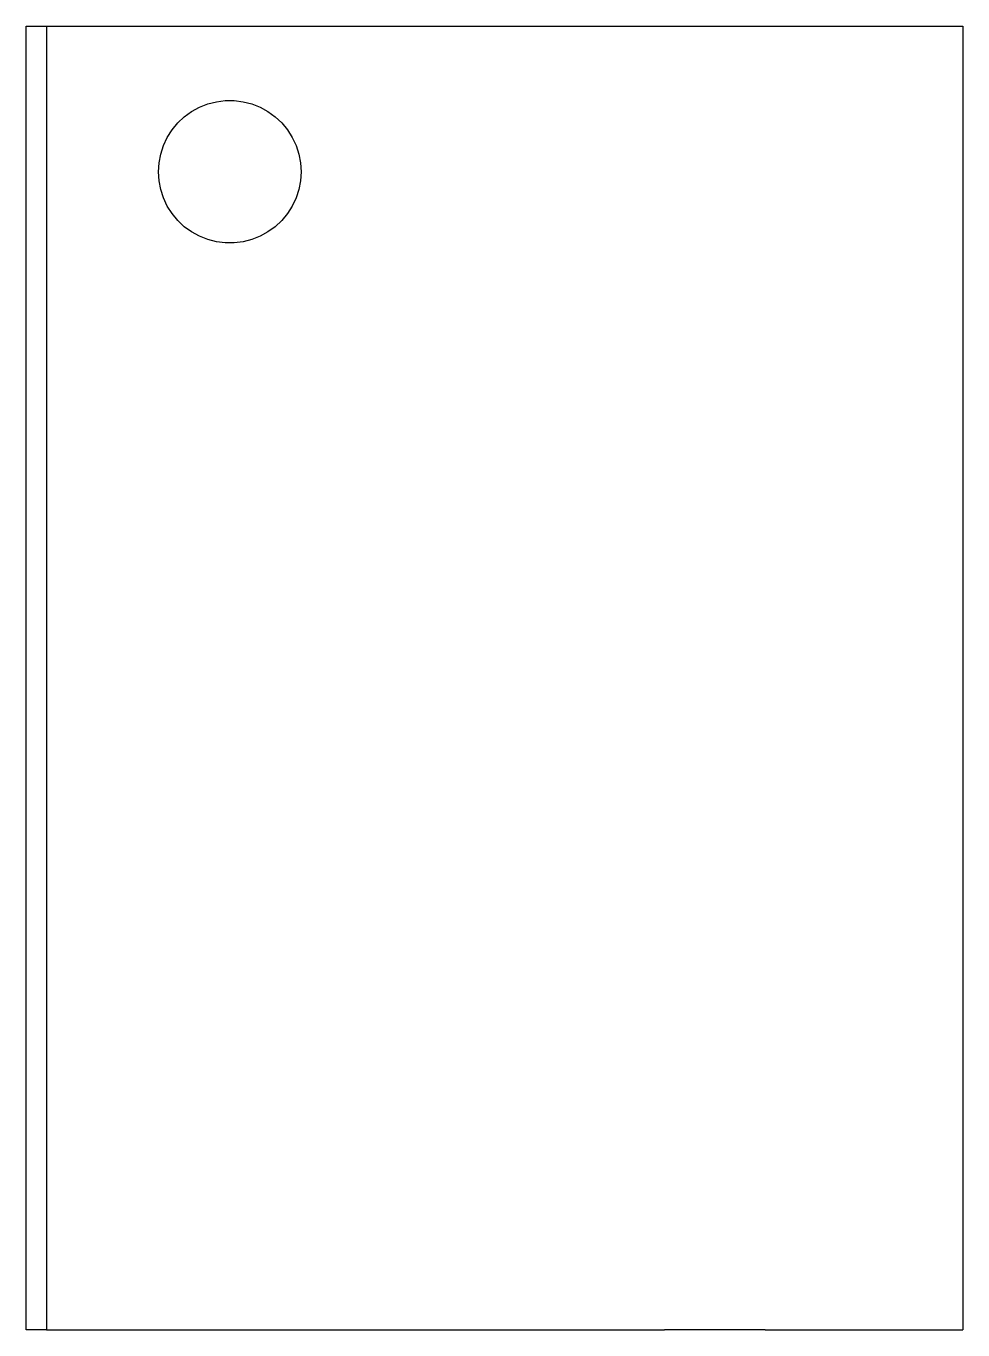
# Model space of a CAD drawing. Header units: metres. Extents: x 0 to 46, y 0 to 64.
import ezdxf

# ---------------------------------------------------------------- set-up
doc = ezdxf.new("R2010")
doc.units = ezdxf.units.M

msp = doc.modelspace()

# ---------------------------------------------------------------- linework, layer by layer
for points in [[(0, 0), (0, 1.28), (0, 2.56), (0, 3.84), (0, 5.12), (0, 6.4), (0, 7.68), (0, 8.96), (0, 10.24), (0, 11.52), (0, 12.8), (0, 14.08), (0, 15.36), (0, 16.64), (0, 17.92), (0, 19.2), (0, 20.48), (0, 21.76), (0, 23.04), (0, 24.32), (0, 25.6), (0, 26.88), (0, 28.16), (0, 29.44), (0, 30.72), (0, 32), (0, 33.28), (0, 34.56), (0, 35.84), (0, 37.12), (0, 38.4), (0, 39.68), (0, 40.96), (0, 42.24), (0, 43.52), (0, 44.8), (0, 46.08), (0, 47.36), (0, 48.64), (0, 49.92), (0, 51.2), (0, 52.48), (0, 53.76), (0, 55.04), (0, 56.32), (0, 57.6), (0, 58.88), (0, 60.16), (0, 61.44), (0, 62.72), (0, 64)], [(0, 64), (0.02, 64), (0.04, 64), (0.06, 64), (0.08, 64), (0.1, 64), (0.12, 64), (0.14, 64), (0.16, 64), (0.18, 64), (0.2, 64), (0.22, 64), (0.24, 64), (0.26, 64), (0.28, 64), (0.3, 64), (0.32, 64), (0.34, 64), (0.36, 64), (0.38, 64), (0.4, 64), (0.42, 64), (0.44, 64), (0.46, 64), (0.48, 64), (0.5, 64), (0.52, 64), (0.54, 64), (0.56, 64), (0.58, 64), (0.6, 64), (0.62, 64), (0.64, 64), (0.66, 64), (0.68, 64), (0.7, 64), (0.72, 64), (0.74, 64), (0.76, 64), (0.78, 64), (0.8, 64), (0.82, 64), (0.84, 64), (0.86, 64), (0.88, 64), (0.9, 64), (0.92, 64), (0.94, 64), (0.96, 64), (0.98, 64), (1, 64)], [(1, 64), (1.607, 64), (2.214, 64), (2.82, 64), (3.427, 64), (4.034, 64), (4.641, 64), (5.248, 64), (5.854, 64), (6.461, 64), (7.068, 64), (7.675, 64), (8.282, 64), (8.888, 64), (9.495, 64), (10.102, 64), (10.709, 64), (11.316, 64), (11.922, 64), (12.529, 64), (13.136, 64), (13.743, 64), (14.349, 64), (14.956, 64), (15.563, 64), (16.17, 64), (16.777, 64), (17.383, 64), (17.99, 64), (18.597, 64), (19.204, 64), (19.811, 64), (20.417, 64), (21.024, 64), (21.631, 64), (22.238, 64), (22.845, 64), (23.451, 64), (24.058, 64), (24.665, 64), (25.272, 64), (25.879, 64), (26.485, 64), (27.092, 64), (27.699, 64), (28.306, 64), (28.913, 64), (29.519, 64), (30.126, 64), (30.733, 64), (31.34, 64)], [(1, 64), (1, 62.72), (1, 61.44), (1, 60.16), (1, 58.88), (1, 57.6), (1, 56.32), (1, 55.04), (1, 53.76), (1, 52.48), (1, 51.2), (1, 49.92), (1, 48.64), (1, 47.36), (1, 46.08), (1, 44.8), (1, 43.52), (1, 42.24), (1, 40.96), (1, 39.68), (1, 38.4), (1, 37.12), (1, 35.84), (1, 34.56), (1, 33.28), (1, 32), (1, 30.72), (1, 29.44), (1, 28.16), (1, 26.88), (1, 25.6), (1, 24.32), (1, 23.04), (1, 21.76), (1, 20.48), (1, 19.2), (1, 17.92), (1, 16.64), (1, 15.36), (1, 14.08), (1, 12.8), (1, 11.52), (1, 10.24), (1, 8.96), (1, 7.68), (1, 6.4), (1, 5.12), (1, 3.84), (1, 2.56), (1, 1.28), (1, 0)], [(31.34, 64), (31.446, 64), (31.553, 64), (31.66, 64), (31.766, 64), (31.873, 64), (31.979, 64), (32.086, 64), (32.192, 64), (32.298, 64), (32.404, 64), (32.509, 64), (32.614, 64), (32.72, 64), (32.825, 64), (32.929, 64), (33.034, 64), (33.138, 64), (33.242, 64), (33.345, 64), (33.448, 64), (33.551, 64), (33.653, 64), (33.755, 64), (33.857, 64), (33.958, 64), (34.058, 64), (34.158, 64), (34.258, 64), (34.357, 64), (34.455, 64), (34.554, 64), (34.652, 64), (34.748, 64), (34.844, 64), (34.94, 64), (35.035, 64), (35.129, 64), (35.222, 64), (35.316, 64), (35.408, 64), (35.499, 64), (35.59, 64), (35.681, 64), (35.769, 64), (35.857, 64), (35.946, 64), (36.032, 64), (36.118, 64), (36.203, 64), (36.288, 64)], [(36.288, 64), (36.512, 64), (36.735, 64), (36.958, 64), (37.191, 64), (37.435, 64), (37.679, 64), (37.923, 64), (38.18, 64), (38.438, 64), (38.697, 64), (38.958, 64), (39.225, 64), (39.492, 64), (39.758, 64), (40.026, 64), (40.294, 64), (40.562, 64), (40.829, 64), (41.091, 64), (41.353, 64), (41.615, 64), (41.871, 64), (42.12, 64), (42.37, 64), (42.62, 64), (42.851, 64), (43.083, 64), (43.314, 64), (43.534, 64), (43.741, 64), (43.948, 64), (44.154, 64), (44.335, 64), (44.512, 64), (44.689, 64), (44.856, 64), (44.998, 64), (45.14, 64), (45.283, 64), (45.398, 64), (45.502, 64), (45.607, 64), (45.705, 64), (45.769, 64), (45.833, 64), (45.896, 64), (45.936, 64), (45.957, 64), (45.979, 64), (46, 64)], [(46, 64), (46, 62.72), (46, 61.44), (46, 60.16), (46, 58.88), (46, 57.6), (46, 56.32), (46, 55.04), (46, 53.76), (46, 52.48), (46, 51.2), (46, 49.92), (46, 48.64), (46, 47.36), (46, 46.08), (46, 44.8), (46, 43.52), (46, 42.24), (46, 40.96), (46, 39.68), (46, 38.4), (46, 37.12), (46, 35.84), (46, 34.56), (46, 33.28), (46, 32), (46, 30.72), (46, 29.44), (46, 28.16), (46, 26.88), (46, 25.6), (46, 24.32), (46, 23.04), (46, 21.76), (46, 20.48), (46, 19.2), (46, 17.92), (46, 16.64), (46, 15.36), (46, 14.08), (46, 12.8), (46, 11.52), (46, 10.24), (46, 8.96), (46, 7.68), (46, 6.4), (46, 5.12), (46, 3.84), (46, 2.56), (46, 1.28), (46, 0)], [(6.5, 56.85), (6.528, 57.289), (6.61, 57.72), (6.746, 58.138), (6.933, 58.536), (7.168, 58.907), (7.449, 59.246), (7.769, 59.547), (8.125, 59.805), (8.51, 60.017), (8.918, 60.179), (9.344, 60.288), (9.78, 60.343), (10.22, 60.343), (10.656, 60.288), (11.082, 60.179), (11.49, 60.017), (11.875, 59.805), (12.231, 59.547), (12.551, 59.246), (12.832, 58.907), (13.067, 58.536), (13.254, 58.138), (13.39, 57.72), (13.472, 57.289), (13.5, 56.85), (13.472, 56.411), (13.39, 55.98), (13.254, 55.562), (13.067, 55.164), (12.832, 54.793), (12.551, 54.454), (12.231, 54.153), (11.875, 53.895), (11.49, 53.683), (11.082, 53.521), (10.656, 53.412), (10.22, 53.357), (9.78, 53.357), (9.344, 53.412), (8.918, 53.521), (8.51, 53.683), (8.125, 53.895), (7.769, 54.153), (7.449, 54.454), (7.168, 54.793), (6.933, 55.164), (6.746, 55.562), (6.61, 55.98), (6.528, 56.411), (6.5, 56.85)], [(1, 0), (0.98, 0), (0.96, 0), (0.94, 0), (0.92, 0), (0.9, 0), (0.88, 0), (0.86, 0), (0.84, 0), (0.82, 0), (0.8, 0), (0.78, 0), (0.76, 0), (0.74, 0), (0.72, 0), (0.7, 0), (0.68, 0), (0.66, 0), (0.64, 0), (0.62, 0), (0.6, 0), (0.58, 0), (0.56, 0), (0.54, 0), (0.52, 0), (0.5, 0), (0.48, 0), (0.46, 0), (0.44, 0), (0.42, 0), (0.4, 0), (0.38, 0), (0.36, 0), (0.34, 0), (0.32, 0), (0.3, 0), (0.28, 0), (0.26, 0), (0.24, 0), (0.22, 0), (0.2, 0), (0.18, 0), (0.16, 0), (0.14, 0), (0.12, 0), (0.1, 0), (0.08, 0), (0.06, 0), (0.04, 0), (0.02, 0), (0, 0)], [(1, 0), (1.607, 0), (2.214, 0), (2.82, 0), (3.427, 0), (4.034, 0), (4.641, 0), (5.248, 0), (5.854, 0), (6.461, 0), (7.068, 0), (7.675, 0), (8.282, 0), (8.888, 0), (9.495, 0), (10.102, 0), (10.709, 0), (11.316, 0), (11.922, 0), (12.529, 0), (13.136, 0), (13.743, 0), (14.349, 0), (14.956, 0), (15.563, 0), (16.17, 0), (16.777, 0), (17.383, 0), (17.99, 0), (18.597, 0), (19.204, 0), (19.811, 0), (20.417, 0), (21.024, 0), (21.631, 0), (22.238, 0), (22.845, 0), (23.451, 0), (24.058, 0), (24.665, 0), (25.272, 0), (25.879, 0), (26.485, 0), (27.092, 0), (27.699, 0), (28.306, 0), (28.913, 0), (29.519, 0), (30.126, 0), (30.733, 0), (31.34, 0)], [(36.288, 0), (36.203, 0), (36.118, 0), (36.032, 0), (35.946, 0), (35.857, 0), (35.769, 0), (35.681, 0), (35.59, 0), (35.499, 0), (35.408, 0), (35.316, 0), (35.222, 0), (35.129, 0), (35.035, 0), (34.94, 0), (34.844, 0), (34.748, 0), (34.652, 0), (34.554, 0), (34.455, 0), (34.357, 0), (34.258, 0), (34.158, 0), (34.058, 0), (33.958, 0), (33.857, 0), (33.755, 0), (33.653, 0), (33.551, 0), (33.448, 0), (33.345, 0), (33.242, 0), (33.138, 0), (33.034, 0), (32.929, 0), (32.825, 0), (32.72, 0), (32.614, 0), (32.509, 0), (32.404, 0), (32.298, 0), (32.192, 0), (32.086, 0), (31.979, 0), (31.873, 0), (31.766, 0), (31.66, 0), (31.553, 0), (31.446, 0), (31.34, 0)], [(36.288, 0), (36.512, 0), (36.735, 0), (36.958, 0), (37.191, 0), (37.435, 0), (37.679, 0), (37.923, 0), (38.18, 0), (38.438, 0), (38.697, 0), (38.958, 0), (39.225, 0), (39.492, 0), (39.758, 0), (40.026, 0), (40.294, 0), (40.562, 0), (40.829, 0), (41.091, 0), (41.353, 0), (41.615, 0), (41.871, 0), (42.12, 0), (42.37, 0), (42.62, 0), (42.851, 0), (43.083, 0), (43.314, 0), (43.534, 0), (43.741, 0), (43.948, 0), (44.154, 0), (44.335, 0), (44.512, 0), (44.689, 0), (44.856, 0), (44.998, 0), (45.14, 0), (45.283, 0), (45.398, 0), (45.502, 0), (45.607, 0), (45.705, 0), (45.769, 0), (45.833, 0), (45.896, 0), (45.936, 0), (45.957, 0), (45.979, 0), (46, 0)]]:
    msp.add_lwpolyline(points)

doc.saveas('drawing.dxf')
